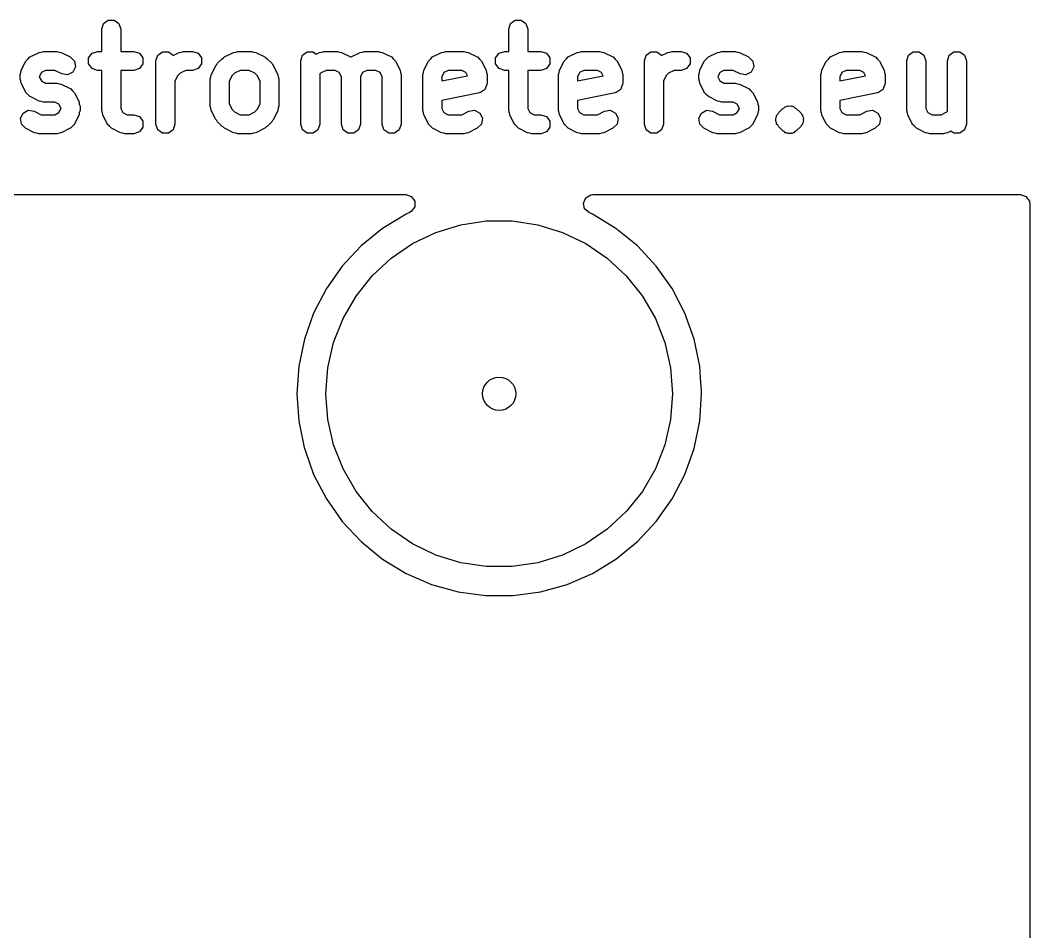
# Model space of a CAD drawing. Extents: x 4.87 to 6.84, y -3.89 to -3.11.
# Drawn here: x 6.4176 to 6.8361, y -3.4923 to -3.1145 of the extents above; entities that cross this region are included whole.
import ezdxf

# ---------------------------------------------------------------- set-up
doc = ezdxf.new("R2010")
doc.units = 0
doc.header["$MEASUREMENT"] = 0
doc.layers.add('BLACK', color=7, linetype='CONTINUOUS')

msp = doc.modelspace()

# ---------------------------------------------------------------- linework, layer by layer
at = {"layer": 'BLACK', "linetype": 'CONTINUOUS'}
for p, q in [((6.45135, -3.1182), (6.4521, -3.11588)), ((6.4521, -3.11588), (6.45407, -3.11445)), ((6.45407, -3.11445), (6.4565, -3.11445)), ((6.4565, -3.11445), (6.45847, -3.11588)), ((6.45847, -3.11588), (6.45922, -3.1182)), ((6.62008, -3.1182), (6.62083, -3.11588)), ((6.62083, -3.11588), (6.6228, -3.11445)), ((6.6228, -3.11445), (6.62523, -3.11445)), ((6.62523, -3.11445), (6.6272, -3.11588)), ((6.6272, -3.11588), (6.62795, -3.1182)), ((6.45135, -3.12738), (6.45135, -3.1182)), ((6.45922, -3.1182), (6.45922, -3.12738)), ((6.62008, -3.12738), (6.62008, -3.1182)), ((6.62795, -3.1182), (6.62795, -3.12738)), ((6.41992, -3.13138), (6.42077, -3.13055)), ((6.42077, -3.13055), (6.4216, -3.1297)), ((6.4216, -3.1297), (6.42163, -3.1297)), ((6.42163, -3.1297), (6.42166, -3.12967)), ((6.42166, -3.12967), (6.4254, -3.1278)), ((6.4254, -3.1278), (6.4263, -3.12766)), ((6.4263, -3.12766), (6.42717, -3.12738)), ((6.42717, -3.12738), (6.43279, -3.12738)), ((6.43279, -3.12738), (6.43365, -3.12766)), ((6.43365, -3.12766), (6.43455, -3.1278)), ((6.43455, -3.1278), (6.4383, -3.12967)), ((6.4383, -3.12967), (6.44003, -3.13138)), ((6.44592, -3.1301), (6.44735, -3.12814)), ((6.44592, -3.13254), (6.44592, -3.1301)), ((6.44735, -3.12814), (6.44966, -3.12738)), ((6.44966, -3.12738), (6.45135, -3.12738)), ((6.45922, -3.12738), (6.46466, -3.12738)), ((6.46466, -3.12738), (6.46697, -3.12814)), ((6.46697, -3.12814), (6.4684, -3.1301)), ((6.4684, -3.1301), (6.4684, -3.13254)), ((6.47385, -3.13132), (6.4746, -3.12901)), ((6.4746, -3.12901), (6.47657, -3.12758)), ((6.47657, -3.12758), (6.479, -3.12758)), ((6.479, -3.12758), (6.48097, -3.12901)), ((6.48097, -3.12901), (6.48099, -3.12907)), ((6.48099, -3.12907), (6.48352, -3.1278)), ((6.48352, -3.1278), (6.48442, -3.12766)), ((6.48442, -3.12766), (6.48528, -3.12738)), ((6.48528, -3.12738), (6.48903, -3.12738)), ((6.48903, -3.12738), (6.49135, -3.12814)), ((6.49135, -3.12814), (6.49278, -3.1301)), ((6.49278, -3.1301), (6.49278, -3.13254)), ((6.49937, -3.13229), (6.50125, -3.13041)), ((6.50125, -3.13041), (6.50182, -3.13012)), ((6.50182, -3.13012), (6.50227, -3.12967)), ((6.50227, -3.12967), (6.50602, -3.1278)), ((6.50602, -3.1278), (6.50692, -3.12766)), ((6.50692, -3.12766), (6.50778, -3.12738)), ((6.50778, -3.12738), (6.5134, -3.12738)), ((6.5134, -3.12738), (6.51427, -3.12766)), ((6.51427, -3.12766), (6.51517, -3.1278)), ((6.51517, -3.1278), (6.51891, -3.12967)), ((6.51891, -3.12967), (6.51937, -3.13012)), ((6.51937, -3.13012), (6.51994, -3.13041)), ((6.51994, -3.13041), (6.52181, -3.13229)), ((6.53384, -3.13132), (6.53459, -3.12901)), ((6.53459, -3.12901), (6.53656, -3.12758)), ((6.53656, -3.12758), (6.53899, -3.12758)), ((6.53899, -3.12758), (6.54025, -3.12849)), ((6.54025, -3.12849), (6.54164, -3.1278)), ((6.54164, -3.1278), (6.54254, -3.12766)), ((6.54254, -3.12766), (6.5434, -3.12738)), ((6.5434, -3.12738), (6.54903, -3.12738)), ((6.54903, -3.12738), (6.54989, -3.12766)), ((6.54989, -3.12766), (6.55079, -3.1278)), ((6.55079, -3.1278), (6.55454, -3.12967)), ((6.55454, -3.12967), (6.55456, -3.1297)), ((6.55456, -3.1297), (6.55459, -3.1297)), ((6.55459, -3.1297), (6.55465, -3.12976)), ((6.55465, -3.12976), (6.55471, -3.1297)), ((6.55471, -3.1297), (6.55474, -3.1297)), ((6.55474, -3.1297), (6.55476, -3.12967)), ((6.55476, -3.12967), (6.55851, -3.1278)), ((6.55851, -3.1278), (6.55941, -3.12766)), ((6.55941, -3.12766), (6.56027, -3.12738)), ((6.56027, -3.12738), (6.5659, -3.12738)), ((6.5659, -3.12738), (6.56676, -3.12766)), ((6.56676, -3.12766), (6.56766, -3.1278)), ((6.56766, -3.1278), (6.57141, -3.12967)), ((6.57141, -3.12967), (6.57143, -3.1297)), ((6.57143, -3.1297), (6.57146, -3.1297)), ((6.57146, -3.1297), (6.57229, -3.13055)), ((6.57229, -3.13055), (6.57314, -3.13138)), ((6.58678, -3.13138), (6.58762, -3.13055)), ((6.58762, -3.13055), (6.58846, -3.1297)), ((6.58846, -3.1297), (6.58849, -3.1297)), ((6.58849, -3.1297), (6.58851, -3.12967)), ((6.58851, -3.12967), (6.59226, -3.1278)), ((6.59226, -3.1278), (6.59316, -3.12766)), ((6.59316, -3.12766), (6.59402, -3.12738)), ((6.59402, -3.12738), (6.60152, -3.12738)), ((6.60152, -3.12738), (6.60238, -3.12766)), ((6.60238, -3.12766), (6.60328, -3.1278)), ((6.60328, -3.1278), (6.60703, -3.12967)), ((6.60703, -3.12967), (6.60705, -3.1297)), ((6.60705, -3.1297), (6.60708, -3.1297)), ((6.60708, -3.1297), (6.60792, -3.13055)), ((6.60792, -3.13055), (6.60876, -3.13138)), ((6.61465, -3.1301), (6.61608, -3.12814)), ((6.61465, -3.13254), (6.61465, -3.1301)), ((6.61608, -3.12814), (6.61839, -3.12738)), ((6.61839, -3.12738), (6.62008, -3.12738)), ((6.62795, -3.12738), (6.63339, -3.12738)), ((6.63339, -3.12738), (6.6357, -3.12814)), ((6.6357, -3.12814), (6.63713, -3.1301)), ((6.63713, -3.1301), (6.63713, -3.13254)), ((6.64302, -3.13138), (6.64387, -3.13055)), ((6.64387, -3.13055), (6.6447, -3.1297)), ((6.6447, -3.1297), (6.64473, -3.1297)), ((6.64473, -3.1297), (6.64475, -3.12967)), ((6.64475, -3.12967), (6.6485, -3.1278)), ((6.6485, -3.1278), (6.6494, -3.12766)), ((6.6494, -3.12766), (6.65026, -3.12738)), ((6.65026, -3.12738), (6.65776, -3.12738)), ((6.65776, -3.12738), (6.65862, -3.12766)), ((6.65862, -3.12766), (6.65952, -3.1278)), ((6.65952, -3.1278), (6.66327, -3.12967)), ((6.66327, -3.12967), (6.66329, -3.1297)), ((6.66329, -3.1297), (6.66332, -3.1297)), ((6.66332, -3.1297), (6.66416, -3.13055)), ((6.66416, -3.13055), (6.66501, -3.13138)), ((6.67632, -3.13132), (6.67707, -3.12901)), ((6.67707, -3.12901), (6.67904, -3.12758)), ((6.67904, -3.12758), (6.68148, -3.12758)), ((6.68148, -3.12758), (6.68344, -3.12901)), ((6.68344, -3.12901), (6.68346, -3.12907)), ((6.68346, -3.12907), (6.686, -3.1278)), ((6.686, -3.1278), (6.68689, -3.12766)), ((6.68689, -3.12766), (6.68776, -3.12738)), ((6.68776, -3.12738), (6.69151, -3.12738)), ((6.69151, -3.12738), (6.69382, -3.12814)), ((6.69382, -3.12814), (6.69525, -3.1301)), ((6.69525, -3.1301), (6.69525, -3.13254)), ((6.70114, -3.13138), (6.70198, -3.13055)), ((6.70198, -3.13055), (6.70282, -3.1297)), ((6.70282, -3.1297), (6.70285, -3.1297)), ((6.70285, -3.1297), (6.70287, -3.12967)), ((6.70287, -3.12967), (6.70662, -3.1278)), ((6.70662, -3.1278), (6.70752, -3.12766)), ((6.70752, -3.12766), (6.70838, -3.12738)), ((6.70838, -3.12738), (6.714, -3.12738)), ((6.714, -3.12738), (6.71487, -3.12766)), ((6.71487, -3.12766), (6.71577, -3.1278)), ((6.71577, -3.1278), (6.71951, -3.12967)), ((6.71951, -3.12967), (6.72125, -3.13138)), ((6.75176, -3.13138), (6.7526, -3.13055)), ((6.7526, -3.13055), (6.75344, -3.1297)), ((6.75344, -3.1297), (6.75347, -3.1297)), ((6.75347, -3.1297), (6.75349, -3.12967)), ((6.75349, -3.12967), (6.75724, -3.1278)), ((6.75724, -3.1278), (6.75814, -3.12766)), ((6.75814, -3.12766), (6.759, -3.12738)), ((6.759, -3.12738), (6.7665, -3.12738)), ((6.7665, -3.12738), (6.76736, -3.12766)), ((6.76736, -3.12766), (6.76826, -3.1278)), ((6.76826, -3.1278), (6.77201, -3.12967)), ((6.77201, -3.12967), (6.77203, -3.1297)), ((6.77203, -3.1297), (6.77206, -3.1297)), ((6.77206, -3.1297), (6.7729, -3.13055)), ((6.7729, -3.13055), (6.77374, -3.13138)), ((6.78506, -3.13132), (6.78581, -3.12901)), ((6.78581, -3.12901), (6.78778, -3.12758)), ((6.78778, -3.12758), (6.79021, -3.12758)), ((6.79021, -3.12758), (6.79218, -3.12901)), ((6.79218, -3.12901), (6.79293, -3.13132)), ((6.80193, -3.13132), (6.80268, -3.12901)), ((6.80268, -3.12901), (6.80465, -3.12758)), ((6.80465, -3.12758), (6.80708, -3.12758)), ((6.80708, -3.12758), (6.80905, -3.12901)), ((6.80905, -3.12901), (6.80981, -3.13132)), ((6.41802, -3.13518), (6.41989, -3.13144)), ((6.41989, -3.13144), (6.41992, -3.13141)), ((6.41992, -3.13141), (6.41992, -3.13138)), ((6.44043, -3.13378), (6.43934, -3.13596)), ((6.44003, -3.13138), (6.44043, -3.13378)), ((6.44735, -3.13451), (6.44592, -3.13254)), ((6.44966, -3.13526), (6.44735, -3.13451)), ((6.46697, -3.13451), (6.46466, -3.13526)), ((6.4684, -3.13254), (6.46697, -3.13451)), ((6.47385, -3.15757), (6.47385, -3.13132)), ((6.49135, -3.13451), (6.48903, -3.13526)), ((6.49278, -3.13254), (6.49135, -3.13451)), ((6.49676, -3.13706), (6.49863, -3.13331)), ((6.49863, -3.13331), (6.49908, -3.13286)), ((6.49908, -3.13286), (6.49937, -3.13229)), ((6.52181, -3.13229), (6.5221, -3.13286)), ((6.5221, -3.13286), (6.52255, -3.13331)), ((6.52255, -3.13331), (6.52442, -3.13706)), ((6.53384, -3.15757), (6.53384, -3.13132)), ((6.57314, -3.13138), (6.57315, -3.13141)), ((6.57315, -3.13141), (6.57317, -3.13144)), ((6.57317, -3.13144), (6.57504, -3.13518)), ((6.58487, -3.13518), (6.58675, -3.13144)), ((6.58675, -3.13144), (6.58677, -3.13141)), ((6.58677, -3.13141), (6.58678, -3.13138)), ((6.60876, -3.13138), (6.60877, -3.13141)), ((6.60877, -3.13141), (6.60879, -3.13144)), ((6.60879, -3.13144), (6.61066, -3.13518)), ((6.61608, -3.13451), (6.61465, -3.13254)), ((6.61839, -3.13526), (6.61608, -3.13451)), ((6.6357, -3.13451), (6.63339, -3.13526)), ((6.63713, -3.13254), (6.6357, -3.13451)), ((6.64112, -3.13518), (6.64299, -3.13144)), ((6.64299, -3.13144), (6.64301, -3.13141)), ((6.64301, -3.13141), (6.64302, -3.13138)), ((6.66501, -3.13138), (6.66501, -3.13141)), ((6.66501, -3.13141), (6.66503, -3.13144)), ((6.66503, -3.13144), (6.66691, -3.13518)), ((6.67632, -3.15757), (6.67632, -3.13132)), ((6.69382, -3.13451), (6.69151, -3.13526)), ((6.69525, -3.13254), (6.69382, -3.13451)), ((6.69923, -3.13518), (6.70111, -3.13144)), ((6.70111, -3.13144), (6.70113, -3.13141)), ((6.70113, -3.13141), (6.70114, -3.13138)), ((6.72165, -3.13378), (6.72056, -3.13596)), ((6.72125, -3.13138), (6.72165, -3.13378)), ((6.74985, -3.13518), (6.75173, -3.13144)), ((6.75173, -3.13144), (6.75175, -3.13141)), ((6.75175, -3.13141), (6.75176, -3.13138)), ((6.77374, -3.13138), (6.77375, -3.13141)), ((6.77375, -3.13141), (6.77377, -3.13144)), ((6.77377, -3.13144), (6.77564, -3.13518)), ((6.78506, -3.15194), (6.78506, -3.13132)), ((6.79293, -3.13132), (6.79293, -3.15101)), ((6.80193, -3.15219), (6.80193, -3.13132)), ((6.80981, -3.13132), (6.80981, -3.15757)), ((6.4176, -3.13695), (6.41788, -3.13608)), ((6.4176, -3.13882), (6.4176, -3.13695)), ((6.41788, -3.13968), (6.4176, -3.13882)), ((6.41788, -3.13608), (6.41802, -3.13518)), ((6.42635, -3.13613), (6.42548, -3.13787)), ((6.42548, -3.13787), (6.42548, -3.13789)), ((6.42548, -3.13789), (6.42635, -3.13964)), ((6.42809, -3.13526), (6.42635, -3.13613)), ((6.43186, -3.13526), (6.42809, -3.13526)), ((6.43478, -3.13672), (6.43186, -3.13526)), ((6.43718, -3.13708), (6.43478, -3.13672)), ((6.43934, -3.13596), (6.43718, -3.13708)), ((6.45135, -3.13526), (6.44966, -3.13526)), ((6.45135, -3.15194), (6.45135, -3.13526)), ((6.46466, -3.13526), (6.45922, -3.13526)), ((6.45922, -3.13526), (6.45922, -3.15101)), ((6.48289, -3.1374), (6.48172, -3.13975)), ((6.48387, -3.13643), (6.48289, -3.1374)), ((6.48621, -3.13526), (6.48387, -3.13643)), ((6.48903, -3.13526), (6.48621, -3.13526)), ((6.49634, -3.13882), (6.49662, -3.13796)), ((6.49634, -3.15007), (6.49634, -3.13882)), ((6.49662, -3.13796), (6.49676, -3.13706)), ((6.50539, -3.1374), (6.50422, -3.13975)), ((6.50636, -3.13643), (6.50539, -3.1374)), ((6.50871, -3.13526), (6.50636, -3.13643)), ((6.51248, -3.13526), (6.50871, -3.13526)), ((6.51482, -3.13643), (6.51248, -3.13526)), ((6.51579, -3.1374), (6.51482, -3.13643)), ((6.51697, -3.13975), (6.51579, -3.1374)), ((6.52442, -3.13706), (6.52456, -3.13796)), ((6.52456, -3.13796), (6.52484, -3.13882)), ((6.52484, -3.13882), (6.52484, -3.15007)), ((6.54198, -3.13643), (6.54171, -3.1367)), ((6.54171, -3.1367), (6.54171, -3.15757)), ((6.54433, -3.13526), (6.54198, -3.13643)), ((6.5481, -3.13526), (6.54433, -3.13526)), ((6.54984, -3.13613), (6.5481, -3.13526)), ((6.55071, -3.13787), (6.54984, -3.13613)), ((6.55071, -3.15757), (6.55071, -3.13787)), ((6.55946, -3.13613), (6.55859, -3.13787)), ((6.55859, -3.13787), (6.55859, -3.15757)), ((6.5612, -3.13526), (6.55946, -3.13613)), ((6.56497, -3.13526), (6.5612, -3.13526)), ((6.56671, -3.13613), (6.56497, -3.13526)), ((6.56759, -3.13787), (6.56671, -3.13613)), ((6.56759, -3.15757), (6.56759, -3.13787)), ((6.57504, -3.13518), (6.57518, -3.13608)), ((6.57518, -3.13608), (6.57546, -3.13695)), ((6.57546, -3.13695), (6.57546, -3.15757)), ((6.58446, -3.13695), (6.58474, -3.13608)), ((6.58446, -3.15194), (6.58446, -3.13695)), ((6.58474, -3.13608), (6.58487, -3.13518)), ((6.5932, -3.13613), (6.59233, -3.13787)), ((6.59233, -3.13964), (6.60302, -3.1375)), ((6.59233, -3.13787), (6.59233, -3.13964)), ((6.59495, -3.13526), (6.5932, -3.13613)), ((6.60059, -3.13526), (6.59495, -3.13526)), ((6.60233, -3.13613), (6.60059, -3.13526)), ((6.60302, -3.1375), (6.60233, -3.13613)), ((6.61066, -3.13518), (6.6108, -3.13608)), ((6.6108, -3.13608), (6.61108, -3.13695)), ((6.61108, -3.13695), (6.61108, -3.14069)), ((6.62008, -3.13526), (6.61839, -3.13526)), ((6.62008, -3.15194), (6.62008, -3.13526)), ((6.63339, -3.13526), (6.62795, -3.13526)), ((6.62795, -3.13526), (6.62795, -3.15101)), ((6.6407, -3.13695), (6.64098, -3.13608)), ((6.6407, -3.15194), (6.6407, -3.13695)), ((6.64098, -3.13608), (6.64112, -3.13518)), ((6.64945, -3.13613), (6.64858, -3.13787)), ((6.64858, -3.13964), (6.65926, -3.1375)), ((6.64858, -3.13787), (6.64858, -3.13964)), ((6.65119, -3.13526), (6.64945, -3.13613)), ((6.65683, -3.13526), (6.65119, -3.13526)), ((6.65858, -3.13613), (6.65683, -3.13526)), ((6.65926, -3.1375), (6.65858, -3.13613)), ((6.66691, -3.13518), (6.66704, -3.13608)), ((6.66704, -3.13608), (6.66732, -3.13695)), ((6.66732, -3.13695), (6.66732, -3.14069)), ((6.68537, -3.1374), (6.6842, -3.13975)), ((6.68634, -3.13643), (6.68537, -3.1374)), ((6.68869, -3.13526), (6.68634, -3.13643)), ((6.69151, -3.13526), (6.68869, -3.13526)), ((6.69882, -3.13695), (6.6991, -3.13608)), ((6.69882, -3.13882), (6.69882, -3.13695)), ((6.6991, -3.13968), (6.69882, -3.13882)), ((6.6991, -3.13608), (6.69923, -3.13518)), ((6.70757, -3.13613), (6.70669, -3.13787)), ((6.70669, -3.13787), (6.70669, -3.13789)), ((6.70669, -3.13789), (6.70757, -3.13964)), ((6.70931, -3.13526), (6.70757, -3.13613)), ((6.71308, -3.13526), (6.70931, -3.13526)), ((6.71599, -3.13672), (6.71308, -3.13526)), ((6.7184, -3.13708), (6.71599, -3.13672)), ((6.72056, -3.13596), (6.7184, -3.13708)), ((6.74944, -3.13695), (6.74972, -3.13608)), ((6.74944, -3.15194), (6.74944, -3.13695)), ((6.74972, -3.13608), (6.74985, -3.13518)), ((6.75818, -3.13613), (6.75731, -3.13787)), ((6.75731, -3.13964), (6.768, -3.1375)), ((6.75731, -3.13787), (6.75731, -3.13964)), ((6.75993, -3.13526), (6.75818, -3.13613)), ((6.76557, -3.13526), (6.75993, -3.13526)), ((6.76731, -3.13613), (6.76557, -3.13526)), ((6.768, -3.1375), (6.76731, -3.13613)), ((6.77564, -3.13518), (6.77578, -3.13608)), ((6.77578, -3.13608), (6.77606, -3.13695)), ((6.77606, -3.13695), (6.77606, -3.14069)), ((6.41802, -3.14058), (6.41788, -3.13968)), ((6.41989, -3.14433), (6.41802, -3.14058)), ((6.42635, -3.13964), (6.42809, -3.14051)), ((6.42809, -3.14051), (6.43279, -3.14051)), ((6.43279, -3.14051), (6.43365, -3.14079)), ((6.43365, -3.14079), (6.43455, -3.14092)), ((6.43455, -3.14092), (6.4383, -3.1428)), ((6.4383, -3.1428), (6.43832, -3.14282)), ((6.43832, -3.14282), (6.43835, -3.14282)), ((6.43835, -3.14282), (6.43919, -3.14367)), ((6.48172, -3.13975), (6.48172, -3.15757)), ((6.50422, -3.13975), (6.50422, -3.14914)), ((6.51697, -3.14914), (6.51697, -3.13975)), ((6.61033, -3.14301), (6.61014, -3.14315)), ((6.61064, -3.14206), (6.61033, -3.14301)), ((6.61105, -3.14115), (6.61064, -3.14206)), ((6.61108, -3.14069), (6.61101, -3.14092)), ((6.61101, -3.14092), (6.61105, -3.14115)), ((6.66657, -3.14301), (6.66638, -3.14315)), ((6.66688, -3.14206), (6.66657, -3.14301)), ((6.6673, -3.14115), (6.66688, -3.14206)), ((6.66732, -3.14069), (6.66725, -3.14092)), ((6.66725, -3.14092), (6.6673, -3.14115)), ((6.6842, -3.13975), (6.6842, -3.15757)), ((6.69923, -3.14058), (6.6991, -3.13968)), ((6.70111, -3.14433), (6.69923, -3.14058)), ((6.70757, -3.13964), (6.70931, -3.14051)), ((6.70931, -3.14051), (6.714, -3.14051)), ((6.714, -3.14051), (6.71487, -3.14079)), ((6.71487, -3.14079), (6.71577, -3.14092)), ((6.71577, -3.14092), (6.71951, -3.1428)), ((6.71951, -3.1428), (6.71954, -3.14282)), ((6.71954, -3.14282), (6.71957, -3.14282)), ((6.71957, -3.14282), (6.7204, -3.14367)), ((6.77531, -3.14301), (6.77512, -3.14315)), ((6.77562, -3.14206), (6.77531, -3.14301)), ((6.77603, -3.14115), (6.77562, -3.14206)), ((6.77606, -3.14069), (6.77599, -3.14092)), ((6.77599, -3.14092), (6.77603, -3.14115)), ((6.41992, -3.14435), (6.41989, -3.14433)), ((6.41992, -3.14438), (6.41992, -3.14435)), ((6.42077, -3.14522), (6.41992, -3.14438)), ((6.4216, -3.14606), (6.42077, -3.14522)), ((6.42163, -3.14607), (6.4216, -3.14606)), ((6.42166, -3.14609), (6.42163, -3.14607)), ((6.4254, -3.14797), (6.42166, -3.14609)), ((6.43919, -3.14367), (6.44003, -3.14451)), ((6.44003, -3.14451), (6.44004, -3.14454)), ((6.44004, -3.14454), (6.44006, -3.14456)), ((6.44006, -3.14456), (6.44194, -3.14831)), ((6.60791, -3.14456), (6.59233, -3.14767)), ((6.60812, -3.14444), (6.60791, -3.14456)), ((6.60836, -3.14444), (6.60812, -3.14444)), ((6.60917, -3.14385), (6.60836, -3.14444)), ((6.61004, -3.14336), (6.60917, -3.14385)), ((6.61014, -3.14315), (6.61004, -3.14336)), ((6.66416, -3.14456), (6.64858, -3.14767)), ((6.66436, -3.14444), (6.66416, -3.14456)), ((6.6646, -3.14444), (6.66436, -3.14444)), ((6.66541, -3.14385), (6.6646, -3.14444)), ((6.66628, -3.14336), (6.66541, -3.14385)), ((6.66638, -3.14315), (6.66628, -3.14336)), ((6.70113, -3.14435), (6.70111, -3.14433)), ((6.70114, -3.14438), (6.70113, -3.14435)), ((6.70198, -3.14522), (6.70114, -3.14438)), ((6.70282, -3.14606), (6.70198, -3.14522)), ((6.70285, -3.14607), (6.70282, -3.14606)), ((6.70287, -3.14609), (6.70285, -3.14607)), ((6.70662, -3.14797), (6.70287, -3.14609)), ((6.7204, -3.14367), (6.72125, -3.14451)), ((6.72125, -3.14451), (6.72125, -3.14454)), ((6.72125, -3.14454), (6.72128, -3.14456)), ((6.72128, -3.14456), (6.72315, -3.14831)), ((6.77289, -3.14456), (6.75731, -3.14767)), ((6.7731, -3.14444), (6.77289, -3.14456)), ((6.77334, -3.14444), (6.7731, -3.14444)), ((6.77415, -3.14385), (6.77334, -3.14444)), ((6.77502, -3.14336), (6.77415, -3.14385)), ((6.77512, -3.14315), (6.77502, -3.14336)), ((6.4263, -3.1481), (6.4254, -3.14797)), ((6.42717, -3.14838), (6.4263, -3.1481)), ((6.43186, -3.14838), (6.42717, -3.14838)), ((6.4336, -3.14925), (6.43186, -3.14838)), ((6.43448, -3.151), (6.4336, -3.14925)), ((6.4336, -3.15276), (6.43448, -3.15101)), ((6.43448, -3.15101), (6.43448, -3.151)), ((6.44194, -3.14831), (6.44207, -3.14921)), ((6.44207, -3.14921), (6.44235, -3.15007)), ((6.44235, -3.15007), (6.44235, -3.15194)), ((6.45922, -3.15101), (6.4601, -3.15276)), ((6.49662, -3.15093), (6.49634, -3.15007)), ((6.49676, -3.15183), (6.49662, -3.15093)), ((6.50422, -3.14914), (6.50539, -3.15149)), ((6.50539, -3.15149), (6.50636, -3.15246)), ((6.51482, -3.15246), (6.51579, -3.15149)), ((6.51579, -3.15149), (6.51697, -3.14914)), ((6.52456, -3.15093), (6.52442, -3.15183)), ((6.52484, -3.15007), (6.52456, -3.15093)), ((6.59233, -3.14767), (6.59233, -3.15101)), ((6.59233, -3.15101), (6.5932, -3.15276)), ((6.62795, -3.15101), (6.62882, -3.15276)), ((6.64858, -3.14767), (6.64858, -3.15101)), ((6.64858, -3.15101), (6.64945, -3.15276)), ((6.70752, -3.1481), (6.70662, -3.14797)), ((6.70838, -3.14838), (6.70752, -3.1481)), ((6.71308, -3.14838), (6.70838, -3.14838)), ((6.71482, -3.14925), (6.71308, -3.14838)), ((6.71569, -3.151), (6.71482, -3.14925)), ((6.71482, -3.15276), (6.71569, -3.15101)), ((6.71569, -3.15101), (6.71569, -3.151)), ((6.72315, -3.14831), (6.72329, -3.14921)), ((6.72329, -3.14921), (6.72357, -3.15007)), ((6.72357, -3.15007), (6.72357, -3.15194)), ((6.73184, -3.15291), (6.73372, -3.15103)), ((6.73372, -3.15103), (6.73427, -3.15075)), ((6.73427, -3.15075), (6.73471, -3.15031)), ((6.73471, -3.15031), (6.73503, -3.15026)), ((6.73503, -3.15026), (6.73529, -3.15007)), ((6.73529, -3.15007), (6.7356, -3.15007)), ((6.7356, -3.15007), (6.73589, -3.14993)), ((6.73589, -3.14993), (6.7365, -3.15003)), ((6.7365, -3.15003), (6.73712, -3.14993)), ((6.73712, -3.14993), (6.7374, -3.15007)), ((6.7374, -3.15007), (6.73772, -3.15007)), ((6.73772, -3.15007), (6.73798, -3.15026)), ((6.73798, -3.15026), (6.73829, -3.15031)), ((6.73829, -3.15031), (6.73873, -3.15075)), ((6.73873, -3.15075), (6.73929, -3.15103)), ((6.73929, -3.15103), (6.74116, -3.15291)), ((6.75731, -3.14767), (6.75731, -3.15101)), ((6.75731, -3.15101), (6.75818, -3.15276)), ((6.79293, -3.15101), (6.7938, -3.15276)), ((6.41765, -3.15511), (6.41874, -3.15293)), ((6.41805, -3.15751), (6.41765, -3.15511)), ((6.41874, -3.15293), (6.4209, -3.15181)), ((6.4209, -3.15181), (6.4233, -3.15217)), ((6.4233, -3.15217), (6.42622, -3.15363)), ((6.42622, -3.15363), (6.43186, -3.15363)), ((6.43186, -3.15363), (6.4336, -3.15276)), ((6.44194, -3.1537), (6.44006, -3.15745)), ((6.44207, -3.15281), (6.44194, -3.1537)), ((6.44235, -3.15194), (6.44207, -3.15281)), ((6.45163, -3.15281), (6.45135, -3.15194)), ((6.45177, -3.1537), (6.45163, -3.15281)), ((6.45364, -3.15745), (6.45177, -3.1537)), ((6.4601, -3.15276), (6.46184, -3.15363)), ((6.46184, -3.15363), (6.46466, -3.15363)), ((6.46466, -3.15363), (6.46697, -3.15438)), ((6.46697, -3.15438), (6.4684, -3.15635)), ((6.49863, -3.15558), (6.49676, -3.15183)), ((6.49908, -3.15603), (6.49863, -3.15558)), ((6.50636, -3.15246), (6.50871, -3.15363)), ((6.50871, -3.15363), (6.51248, -3.15363)), ((6.51248, -3.15363), (6.51482, -3.15246)), ((6.52255, -3.15558), (6.5221, -3.15603)), ((6.52442, -3.15183), (6.52255, -3.15558)), ((6.58474, -3.15281), (6.58446, -3.15194)), ((6.58487, -3.1537), (6.58474, -3.15281)), ((6.58675, -3.15745), (6.58487, -3.1537)), ((6.5932, -3.15276), (6.59495, -3.15363)), ((6.59495, -3.15363), (6.60059, -3.15363)), ((6.60059, -3.15363), (6.60351, -3.15217)), ((6.60351, -3.15217), (6.60591, -3.15181)), ((6.60591, -3.15181), (6.60807, -3.15293)), ((6.60807, -3.15293), (6.60916, -3.15511)), ((6.60916, -3.15511), (6.60876, -3.15751)), ((6.62036, -3.15281), (6.62008, -3.15194)), ((6.62049, -3.1537), (6.62036, -3.15281)), ((6.62237, -3.15745), (6.62049, -3.1537)), ((6.62882, -3.15276), (6.63057, -3.15363)), ((6.63057, -3.15363), (6.63339, -3.15363)), ((6.63339, -3.15363), (6.6357, -3.15438)), ((6.6357, -3.15438), (6.63713, -3.15635)), ((6.64098, -3.15281), (6.6407, -3.15194)), ((6.64112, -3.1537), (6.64098, -3.15281)), ((6.64299, -3.15745), (6.64112, -3.1537)), ((6.64945, -3.15276), (6.65119, -3.15363)), ((6.65119, -3.15363), (6.65683, -3.15363)), ((6.65683, -3.15363), (6.65975, -3.15217)), ((6.65975, -3.15217), (6.66216, -3.15181)), ((6.66216, -3.15181), (6.66432, -3.15293)), ((6.66432, -3.15293), (6.6654, -3.15511)), ((6.6654, -3.15511), (6.66501, -3.15751)), ((6.69886, -3.15511), (6.69995, -3.15293)), ((6.69926, -3.15751), (6.69886, -3.15511)), ((6.69995, -3.15293), (6.70211, -3.15181)), ((6.70211, -3.15181), (6.70452, -3.15217)), ((6.70452, -3.15217), (6.70743, -3.15363)), ((6.70743, -3.15363), (6.71308, -3.15363)), ((6.71308, -3.15363), (6.71482, -3.15276)), ((6.72315, -3.1537), (6.72128, -3.15745)), ((6.72329, -3.15281), (6.72315, -3.1537)), ((6.72357, -3.15194), (6.72329, -3.15281)), ((6.73074, -3.15508), (6.73102, -3.15452)), ((6.73084, -3.15569), (6.73074, -3.15508)), ((6.73102, -3.15452), (6.73112, -3.15391)), ((6.73112, -3.15391), (6.73156, -3.15346)), ((6.73156, -3.15346), (6.73184, -3.15291)), ((6.74116, -3.15291), (6.74144, -3.15346)), ((6.74144, -3.15346), (6.74188, -3.15391)), ((6.74188, -3.15391), (6.74198, -3.15452)), ((6.74198, -3.15452), (6.74227, -3.15508)), ((6.74227, -3.15508), (6.74217, -3.15569)), ((6.74972, -3.15281), (6.74944, -3.15194)), ((6.74985, -3.1537), (6.74972, -3.15281)), ((6.75173, -3.15745), (6.74985, -3.1537)), ((6.75818, -3.15276), (6.75993, -3.15363)), ((6.75993, -3.15363), (6.76557, -3.15363)), ((6.76557, -3.15363), (6.76849, -3.15217)), ((6.76849, -3.15217), (6.77089, -3.15181)), ((6.77089, -3.15181), (6.77305, -3.15293)), ((6.77305, -3.15293), (6.77414, -3.15511)), ((6.77414, -3.15511), (6.77374, -3.15751)), ((6.78534, -3.15281), (6.78506, -3.15194)), ((6.78547, -3.1537), (6.78534, -3.15281)), ((6.78735, -3.15745), (6.78547, -3.1537)), ((6.7938, -3.15276), (6.79555, -3.15363)), ((6.79555, -3.15363), (6.79931, -3.15363)), ((6.79931, -3.15363), (6.80166, -3.15246)), ((6.80166, -3.15246), (6.80193, -3.15219)), ((6.41978, -3.15921), (6.41805, -3.15751)), ((6.42353, -3.16109), (6.41978, -3.15921)), ((6.4383, -3.15921), (6.43455, -3.16109)), ((6.43832, -3.15919), (6.4383, -3.15921)), ((6.43835, -3.15919), (6.43832, -3.15919)), ((6.43919, -3.15834), (6.43835, -3.15919)), ((6.44003, -3.15751), (6.43919, -3.15834)), ((6.44004, -3.15748), (6.44003, -3.15751)), ((6.44006, -3.15745), (6.44004, -3.15748)), ((6.45366, -3.15748), (6.45364, -3.15745)), ((6.45367, -3.15751), (6.45366, -3.15748)), ((6.45451, -3.15834), (6.45367, -3.15751)), ((6.45535, -3.15919), (6.45451, -3.15834)), ((6.45538, -3.15919), (6.45535, -3.15919)), ((6.4554, -3.15921), (6.45538, -3.15919)), ((6.45915, -3.16109), (6.4554, -3.15921)), ((6.4684, -3.15878), (6.46697, -3.16075)), ((6.4684, -3.15635), (6.4684, -3.15878)), ((6.4746, -3.15988), (6.47385, -3.15757)), ((6.48172, -3.15757), (6.48097, -3.15988)), ((6.49937, -3.1566), (6.49908, -3.15603)), ((6.50125, -3.15848), (6.49937, -3.1566)), ((6.50182, -3.15877), (6.50125, -3.15848)), ((6.50227, -3.15921), (6.50182, -3.15877)), ((6.50602, -3.16109), (6.50227, -3.15921)), ((6.51891, -3.15921), (6.51517, -3.16109)), ((6.51937, -3.15877), (6.51891, -3.15921)), ((6.51994, -3.15848), (6.51937, -3.15877)), ((6.52181, -3.1566), (6.51994, -3.15848)), ((6.5221, -3.15603), (6.52181, -3.1566)), ((6.53459, -3.15988), (6.53384, -3.15757)), ((6.54171, -3.15757), (6.54096, -3.15988)), ((6.55146, -3.15988), (6.55071, -3.15757)), ((6.55859, -3.15757), (6.55783, -3.15988)), ((6.56834, -3.15988), (6.56759, -3.15757)), ((6.57546, -3.15757), (6.57471, -3.15988)), ((6.58677, -3.15748), (6.58675, -3.15745)), ((6.58678, -3.15751), (6.58677, -3.15748)), ((6.58762, -3.15834), (6.58678, -3.15751)), ((6.58846, -3.15919), (6.58762, -3.15834)), ((6.58849, -3.15919), (6.58846, -3.15919)), ((6.58851, -3.15921), (6.58849, -3.15919)), ((6.59226, -3.16109), (6.58851, -3.15921)), ((6.60703, -3.15921), (6.60328, -3.16109)), ((6.60876, -3.15751), (6.60703, -3.15921)), ((6.62239, -3.15748), (6.62237, -3.15745)), ((6.6224, -3.15751), (6.62239, -3.15748)), ((6.62324, -3.15834), (6.6224, -3.15751)), ((6.62408, -3.15919), (6.62324, -3.15834)), ((6.62411, -3.15919), (6.62408, -3.15919)), ((6.62413, -3.15921), (6.62411, -3.15919)), ((6.62788, -3.16109), (6.62413, -3.15921)), ((6.63713, -3.15878), (6.6357, -3.16075)), ((6.63713, -3.15635), (6.63713, -3.15878)), ((6.64301, -3.15748), (6.64299, -3.15745)), ((6.64302, -3.15751), (6.64301, -3.15748)), ((6.64386, -3.15834), (6.64302, -3.15751)), ((6.6447, -3.15919), (6.64386, -3.15834)), ((6.64473, -3.15919), (6.6447, -3.15919)), ((6.64475, -3.15921), (6.64473, -3.15919)), ((6.6485, -3.16109), (6.64475, -3.15921)), ((6.66327, -3.15921), (6.65952, -3.16109)), ((6.66501, -3.15751), (6.66327, -3.15921)), ((6.67707, -3.15988), (6.67632, -3.15757)), ((6.6842, -3.15757), (6.68344, -3.15988)), ((6.701, -3.15921), (6.69926, -3.15751)), ((6.70474, -3.16109), (6.701, -3.15921)), ((6.71951, -3.15921), (6.71577, -3.16109)), ((6.71954, -3.15919), (6.71951, -3.15921)), ((6.71957, -3.15919), (6.71954, -3.15919)), ((6.7204, -3.15834), (6.71957, -3.15919)), ((6.72125, -3.15751), (6.7204, -3.15834)), ((6.72128, -3.15745), (6.72125, -3.15748)), ((6.72125, -3.15748), (6.72125, -3.15751)), ((6.73074, -3.15631), (6.73084, -3.15569)), ((6.73102, -3.15686), (6.73074, -3.15631)), ((6.73112, -3.15748), (6.73102, -3.15686)), ((6.73156, -3.15792), (6.73112, -3.15748)), ((6.73184, -3.15848), (6.73156, -3.15792)), ((6.73372, -3.16035), (6.73184, -3.15848)), ((6.74116, -3.15848), (6.73929, -3.16035)), ((6.74144, -3.15792), (6.74116, -3.15848)), ((6.74188, -3.15748), (6.74144, -3.15792)), ((6.74198, -3.15686), (6.74188, -3.15748)), ((6.74227, -3.15631), (6.74198, -3.15686)), ((6.74217, -3.15569), (6.74227, -3.15631)), ((6.75175, -3.15748), (6.75173, -3.15745)), ((6.75176, -3.15751), (6.75175, -3.15748)), ((6.7526, -3.15834), (6.75176, -3.15751)), ((6.75344, -3.15919), (6.7526, -3.15834)), ((6.75347, -3.15919), (6.75344, -3.15919)), ((6.75349, -3.15921), (6.75347, -3.15919)), ((6.75724, -3.16109), (6.75349, -3.15921)), ((6.77201, -3.15921), (6.76826, -3.16109)), ((6.77374, -3.15751), (6.77201, -3.15921)), ((6.78737, -3.15748), (6.78735, -3.15745)), ((6.78738, -3.15751), (6.78737, -3.15748)), ((6.78822, -3.15834), (6.78738, -3.15751)), ((6.78906, -3.15919), (6.78822, -3.15834)), ((6.78909, -3.15919), (6.78906, -3.15919)), ((6.78911, -3.15921), (6.78909, -3.15919)), ((6.79286, -3.16109), (6.78911, -3.15921)), ((6.80981, -3.15757), (6.80905, -3.15988)), ((6.42443, -3.16122), (6.42353, -3.16109)), ((6.42529, -3.1615), (6.42443, -3.16122)), ((6.43279, -3.1615), (6.42529, -3.1615)), ((6.43365, -3.16122), (6.43279, -3.1615)), ((6.43455, -3.16109), (6.43365, -3.16122)), ((6.46005, -3.16122), (6.45915, -3.16109)), ((6.46091, -3.1615), (6.46005, -3.16122)), ((6.46466, -3.1615), (6.46091, -3.1615)), ((6.46697, -3.16075), (6.46466, -3.1615)), ((6.47657, -3.16131), (6.4746, -3.15988)), ((6.479, -3.16131), (6.47657, -3.16131)), ((6.48097, -3.15988), (6.479, -3.16131)), ((6.50692, -3.16122), (6.50602, -3.16109)), ((6.50778, -3.1615), (6.50692, -3.16122)), ((6.5134, -3.1615), (6.50778, -3.1615)), ((6.51427, -3.16122), (6.5134, -3.1615)), ((6.51517, -3.16109), (6.51427, -3.16122)), ((6.53656, -3.16131), (6.53459, -3.15988)), ((6.53899, -3.16131), (6.53656, -3.16131)), ((6.54096, -3.15988), (6.53899, -3.16131)), ((6.55343, -3.16131), (6.55146, -3.15988)), ((6.55587, -3.16131), (6.55343, -3.16131)), ((6.55783, -3.15988), (6.55587, -3.16131)), ((6.57031, -3.16131), (6.56834, -3.15988)), ((6.57274, -3.16131), (6.57031, -3.16131)), ((6.57471, -3.15988), (6.57274, -3.16131)), ((6.59316, -3.16122), (6.59226, -3.16109)), ((6.59402, -3.1615), (6.59316, -3.16122)), ((6.60152, -3.1615), (6.59402, -3.1615)), ((6.60238, -3.16122), (6.60152, -3.1615)), ((6.60328, -3.16109), (6.60238, -3.16122)), ((6.62878, -3.16122), (6.62788, -3.16109)), ((6.62964, -3.1615), (6.62878, -3.16122)), ((6.63339, -3.1615), (6.62964, -3.1615)), ((6.6357, -3.16075), (6.63339, -3.1615)), ((6.6494, -3.16122), (6.6485, -3.16109)), ((6.65026, -3.1615), (6.6494, -3.16122)), ((6.65776, -3.1615), (6.65026, -3.1615)), ((6.65862, -3.16122), (6.65776, -3.1615)), ((6.65952, -3.16109), (6.65862, -3.16122)), ((6.67904, -3.16131), (6.67707, -3.15988)), ((6.68148, -3.16131), (6.67904, -3.16131)), ((6.68344, -3.15988), (6.68148, -3.16131)), ((6.70564, -3.16122), (6.70474, -3.16109)), ((6.70651, -3.1615), (6.70564, -3.16122)), ((6.714, -3.1615), (6.70651, -3.1615)), ((6.71487, -3.16122), (6.714, -3.1615)), ((6.71577, -3.16109), (6.71487, -3.16122)), ((6.73427, -3.16063), (6.73372, -3.16035)), ((6.73471, -3.16108), (6.73427, -3.16063)), ((6.73503, -3.16113), (6.73471, -3.16108)), ((6.73529, -3.16131), (6.73503, -3.16113)), ((6.7356, -3.16131), (6.73529, -3.16131)), ((6.73589, -3.16146), (6.7356, -3.16131)), ((6.7365, -3.16136), (6.73589, -3.16146)), ((6.73712, -3.16146), (6.7365, -3.16136)), ((6.7374, -3.16131), (6.73712, -3.16146)), ((6.73772, -3.16131), (6.7374, -3.16131)), ((6.73798, -3.16113), (6.73772, -3.16131)), ((6.73829, -3.16108), (6.73798, -3.16113)), ((6.73873, -3.16063), (6.73829, -3.16108)), ((6.73929, -3.16035), (6.73873, -3.16063)), ((6.75814, -3.16122), (6.75724, -3.16109)), ((6.759, -3.1615), (6.75814, -3.16122)), ((6.7665, -3.1615), (6.759, -3.1615)), ((6.76736, -3.16122), (6.7665, -3.1615)), ((6.76826, -3.16109), (6.76736, -3.16122)), ((6.79376, -3.16122), (6.79286, -3.16109)), ((6.79462, -3.1615), (6.79376, -3.16122)), ((6.80024, -3.1615), (6.79462, -3.1615)), ((6.80111, -3.16122), (6.80024, -3.1615)), ((6.802, -3.16109), (6.80111, -3.16122)), ((6.80339, -3.1604), (6.802, -3.16109)), ((6.80465, -3.16131), (6.80339, -3.1604)), ((6.80708, -3.16131), (6.80465, -3.16131)), ((6.80905, -3.15988), (6.80708, -3.16131)), ((6.21258, -3.18675), (6.57738, -3.18675)), ((6.57738, -3.18675), (6.57967, -3.18749)), ((6.57967, -3.18749), (6.58109, -3.18944)), ((6.65102, -3.19027), (6.65198, -3.18806)), ((6.65198, -3.18806), (6.65406, -3.18684)), ((6.65406, -3.18684), (6.6549, -3.18675)), ((6.6549, -3.18675), (6.83219, -3.18675)), ((6.83219, -3.18675), (6.83448, -3.18749)), ((6.83448, -3.18749), (6.83589, -3.18944)), ((6.58109, -3.19185), (6.57967, -3.1938)), ((6.58109, -3.18944), (6.58109, -3.19185)), ((6.65155, -3.19262), (6.65102, -3.19027)), ((6.65335, -3.19422), (6.65155, -3.19262)), ((6.83589, -3.18944), (6.83608, -3.19064)), ((6.83608, -3.19064), (6.83608, -3.79754)), ((6.57755, -3.19482), (6.56777, -3.20077)), ((6.57893, -3.19422), (6.57755, -3.19482)), ((6.57755, -3.19482), (6.57755, -3.19482)), ((6.57755, -3.19482), (6.57755, -3.19482)), ((6.57755, -3.19482), (6.57755, -3.19482)), ((6.57967, -3.1938), (6.57893, -3.19422)), ((6.65473, -3.19482), (6.65335, -3.19422)), ((6.66451, -3.20077), (6.65473, -3.19482)), ((6.56777, -3.20077), (6.55889, -3.20799)), ((6.56777, -3.20077), (6.56777, -3.20077)), ((6.58989, -3.20241), (6.60015, -3.19924)), ((6.60015, -3.19924), (6.61077, -3.19764)), ((6.61077, -3.19764), (6.62151, -3.19764)), ((6.62151, -3.19764), (6.63213, -3.19924)), ((6.63213, -3.19924), (6.64239, -3.20241)), ((6.67339, -3.20799), (6.66451, -3.20077)), ((6.58022, -3.20707), (6.58989, -3.20241)), ((6.64239, -3.20241), (6.65207, -3.20707)), ((6.55889, -3.20799), (6.55275, -3.21457)), ((6.57134, -3.21312), (6.58022, -3.20707)), ((6.65207, -3.20707), (6.66094, -3.21312)), ((6.68121, -3.21636), (6.67339, -3.20799)), ((6.56347, -3.22042), (6.57134, -3.21312)), ((6.66094, -3.21312), (6.66881, -3.22042)), ((6.55108, -3.21636), (6.54448, -3.22571)), ((6.55275, -3.21457), (6.55108, -3.21636)), ((6.55108, -3.21636), (6.55108, -3.21636)), ((6.68231, -3.21792), (6.68121, -3.21636)), ((6.68121, -3.21636), (6.68121, -3.21636)), ((6.68121, -3.21636), (6.68121, -3.21636)), ((6.68781, -3.22571), (6.68231, -3.21792)), ((6.55678, -3.22882), (6.56347, -3.22042)), ((6.66881, -3.22042), (6.67551, -3.22882)), ((6.54448, -3.22571), (6.53921, -3.23587)), ((6.69307, -3.23587), (6.68781, -3.22571)), ((6.55141, -3.23812), (6.55678, -3.22882)), ((6.67551, -3.22882), (6.68088, -3.23812)), ((6.53921, -3.23587), (6.53538, -3.24666)), ((6.54748, -3.24811), (6.55141, -3.23812)), ((6.68088, -3.23812), (6.6848, -3.24811)), ((6.69691, -3.24666), (6.69307, -3.23587)), ((6.53538, -3.24666), (6.53305, -3.25787)), ((6.69924, -3.25787), (6.69691, -3.24666)), ((6.54509, -3.25858), (6.54748, -3.24811)), ((6.6848, -3.24811), (6.68719, -3.25858)), ((6.53305, -3.25787), (6.53227, -3.26929)), ((6.53305, -3.25787), (6.53305, -3.25787)), ((6.54429, -3.26929), (6.54509, -3.25858)), ((6.68719, -3.25858), (6.68799, -3.26929)), ((6.69957, -3.26276), (6.69924, -3.25787)), ((6.69993, -3.26805), (6.69957, -3.26276)), ((6.70002, -3.26929), (6.69993, -3.26805)), ((6.53227, -3.26929), (6.53227, -3.26929)), ((6.53227, -3.26929), (6.53305, -3.28071)), ((6.54509, -3.28), (6.54429, -3.26929)), ((6.68799, -3.26929), (6.68719, -3.28)), ((6.69924, -3.28071), (6.70002, -3.26929)), ((6.53305, -3.28071), (6.53305, -3.28071)), ((6.53305, -3.28071), (6.53531, -3.29162)), ((6.54748, -3.29047), (6.54509, -3.28)), ((6.68719, -3.28), (6.6848, -3.29047)), ((6.69691, -3.29192), (6.69924, -3.28071)), ((6.53531, -3.29162), (6.53538, -3.29192)), ((6.53538, -3.29192), (6.53581, -3.29315)), ((6.53581, -3.29315), (6.53921, -3.30271)), ((6.55141, -3.30047), (6.54748, -3.29047)), ((6.6848, -3.29047), (6.68088, -3.30047)), ((6.69307, -3.30271), (6.69691, -3.29192)), ((6.55678, -3.30977), (6.55141, -3.30047)), ((6.68088, -3.30047), (6.67551, -3.30977)), ((6.53921, -3.30271), (6.54448, -3.31287)), ((6.68781, -3.31287), (6.69307, -3.30271)), ((6.56347, -3.31816), (6.55678, -3.30977)), ((6.67551, -3.30977), (6.66881, -3.31816)), ((6.54448, -3.31287), (6.5508, -3.32183)), ((6.68121, -3.32222), (6.68781, -3.31287)), ((6.57134, -3.32547), (6.56347, -3.31816)), ((6.66881, -3.31816), (6.66094, -3.32547)), ((6.5508, -3.32183), (6.55108, -3.32222)), ((6.55108, -3.32222), (6.55889, -3.33059)), ((6.67339, -3.33059), (6.68121, -3.32222)), ((6.58022, -3.33152), (6.57134, -3.32547)), ((6.66094, -3.32547), (6.65207, -3.33152)), ((6.55889, -3.33059), (6.56777, -3.33782)), ((6.66451, -3.33782), (6.67339, -3.33059)), ((6.58989, -3.33617), (6.58022, -3.33152)), ((6.65207, -3.33152), (6.64239, -3.33617)), ((6.56777, -3.33782), (6.57755, -3.34376)), ((6.60015, -3.33934), (6.58989, -3.33617)), ((6.61077, -3.34094), (6.60015, -3.33934)), ((6.63213, -3.33934), (6.62151, -3.34094)), ((6.64239, -3.33617), (6.63213, -3.33934)), ((6.65473, -3.34376), (6.66451, -3.33782)), ((6.57755, -3.34376), (6.58805, -3.34833)), ((6.62151, -3.34094), (6.61077, -3.34094)), ((6.64423, -3.34833), (6.65473, -3.34376)), ((6.58805, -3.34833), (6.59908, -3.35141)), ((6.59908, -3.35141), (6.61042, -3.35297)), ((6.62187, -3.35297), (6.63321, -3.35141)), ((6.63321, -3.35141), (6.64423, -3.34833)), ((6.61042, -3.35297), (6.61042, -3.35297)), ((6.61042, -3.35297), (6.62187, -3.35297)), ((6.62187, -3.35297), (6.62187, -3.35297))]:
    msp.add_line(p, q, dxfattribs=at)
at = {"layer": 'BLACK'}
msp.add_circle((6.61614, -3.26929), 0.00689, dxfattribs=at)

doc.saveas('drawing.dxf')
